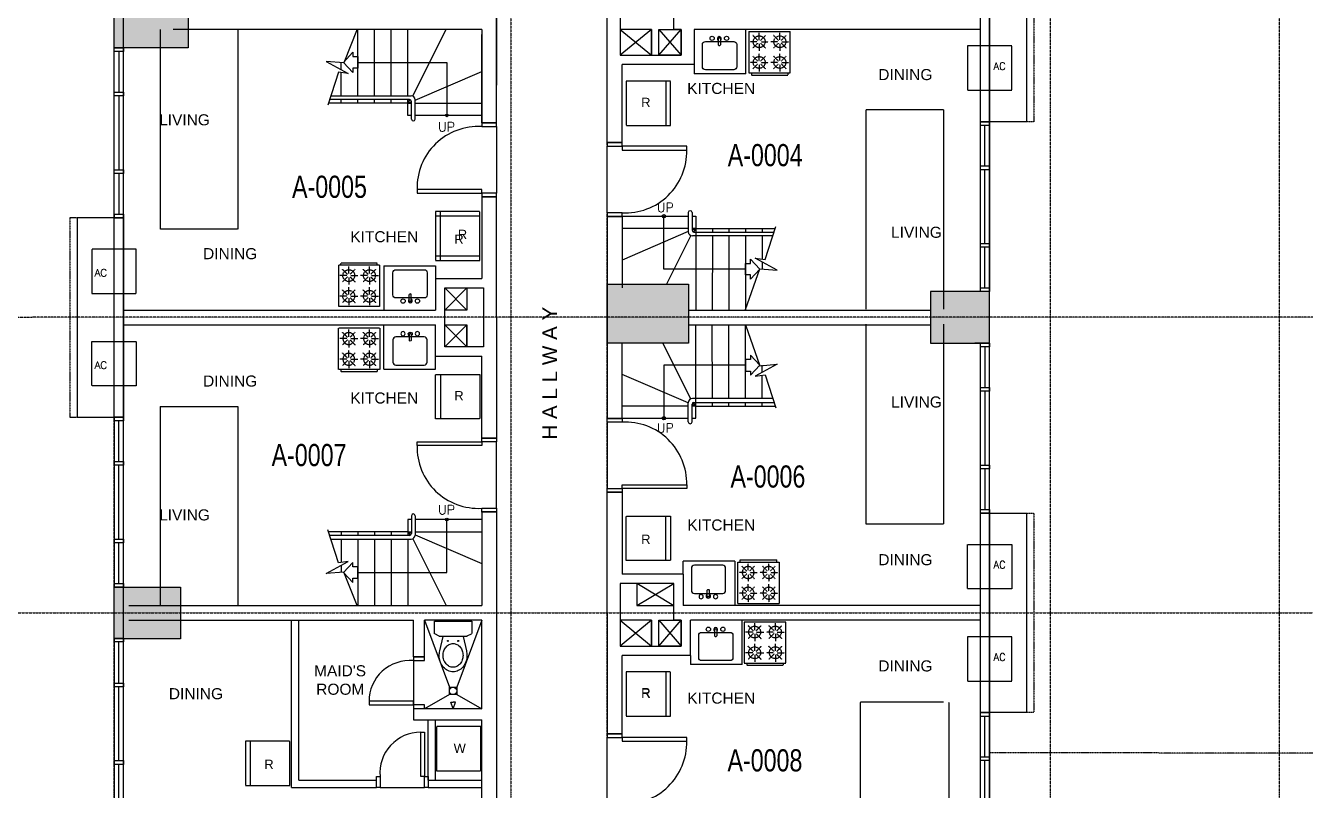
# Model space of a CAD drawing. Header units: inches. Extents: x -189245 to 740841, y -215444 to 469401.
# Drawn here: x 70090 to 87414, y -135384 to -125030 of the extents above; entities that cross this region are included whole.
import ezdxf

# ---------------------------------------------------------------- set-up
doc = ezdxf.new("R2010")
doc.units = ezdxf.units.IN
doc.header["$LTSCALE"] = 10
doc.header["$MEASUREMENT"] = 0
for name, pattern in [('GRID NORMAL$0$GRID BASEMENT$0$GRID GROUND$0$GRID$0$$0$PHANTOM', [2.5, 1.25, -0.25, 0.25, -0.25, 0.25, -0.25]), ('HIDDEN', [0.375, 0.25, -0.125]), ('HIDDEN2', [0.1875, 0.125, -0.0625])]:
    doc.linetypes.add(name, pattern=pattern)
for name, color, linetype in [('1', 1, 'Continuous'), ('2', 2, 'Continuous'), ('a-dim', 8, 'Continuous'), ('A-DOOR', 1, 'Continuous'), ('A-EQUIPMENT', 2, 'Continuous'), ('A-EQUIPTMENT', 1, 'Continuous'), ('A-FIXTURE', 2, 'Continuous'), ('A-FIXTURES', 2, 'Continuous'), ('A-FIXTURES-RefEdit0', 2, 'Continuous'), ('A-GRID', 8, 'Continuous'), ('A-RAILING', 2, 'Continuous'), ('A-STAIR', 1, 'Continuous'), ('A-TEXT', 3, 'Continuous'), ('A-UNIT NUMBER', 2, 'Continuous'), ('A-WINDOW', 2, 'Continuous'), ('BEAM-BODY PLANS', 150, 'HIDDEN2'), ('COLUMN', 6, 'Continuous'), ('GRID BASEMENT$0$A-PROPERTY LINE', 1, 'Continuous'), ('TEXT', 3, 'Continuous'), ('TSG- DIM1', 1, 'Continuous'), ('TSG- DIM_PIPE CHASE', 1, 'Continuous'), ('TSG- plaster', 4, 'Continuous'), ('TSG- PRE CAST', 4, 'Continuous'), ('TSG-DIM_WINDWS', 1, 'Continuous'), ('TSG-DRYWALL', 2, 'Continuous'), ('ZOCALLO DIM', 92, 'Continuous')]:
    doc.layers.add(name, color=color, linetype=linetype)
doc.styles.add('ARIAL', font='ARIAL.TTF', dxfattribs={"width": 0.75})
doc.styles.add('PRSP_Simplex', font='simplex.shx')

# ---------------------------------------------------------------- blocks, each defined once
blk = doc.blocks.new('door600')
at = {"color": 2}
for points in [[(50, 150), (100, 150), (100, 750), (50, 750)], [(50, 150), (0, 150), (0, 0), (50, 0)], [(700, 150), (650, 150), (650, 0), (700, 0)]]:
    blk.add_lwpolyline(points, close=True, dxfattribs=at)
at = {"color": 1}
blk.add_arc((100, 198), 552, 355.0209, 90, dxfattribs=at)
blk = doc.blocks.new('A$C08CD07C5')
at = {"color": 2}
blk.add_point((0, 0, 0), dxfattribs=at)
at = {"layer": 'A-FIXTURES-RefEdit0', "color": 2, "elevation": 0}
for points in [[(212, -137), (131, -279, -0.280752), (121, -284), (55, -281, -0.142156), (49, -280), (-267, -98, -0.142156), (-271, -94), (-307, -37, -0.256929), (-307, -28), (-225, 115), (212, -137)], [(8, -256), (-50, -449, -0.058452), (-74, -506, -0.084144), (-130, -574, -0.091347), (-200, -615, -0.103801), (-279, -626, -0.114727), (-348, -605, -0.114727), (-400, -556, -0.103801), (-430, -483, -0.091347), (-430, -401, -0.084144), (-399, -319, -0.058452), (-363, -270), (-224, -123)]]:
    blk.add_lwpolyline(points, format="xyb", dxfattribs=at)
blk.add_lwpolyline([(-354, -345, -0.084254), (-314, -296, -0.091411), (-263, -266, -0.103766), (-207, -258, -0.114587), (-157, -273, -0.114587), (-119, -309, -0.103766), (-98, -362, -0.091411), (-98, -420, -0.084254), (-120, -479, -0.084254), (-160, -528, -0.091411), (-211, -558, -0.103766), (-267, -566, -0.114587), (-317, -551, -0.114587), (-355, -515, -0.103766), (-376, -463, -0.091411), (-376, -404, -0.084254)], format="xyb", close=True, dxfattribs=at)
at = {"layer": 'A-FIXTURES-RefEdit0', "color": 2}
for centre in [(-200, -208, 0), (-79, -278, 0)]:
    blk.add_circle(centre, 6.77, dxfattribs=at)
blk = doc.blocks.new('SHOWERHD')
at = {"layer": 'A-FIXTURES', "color": 2}
for p, q in [((-31, 93), (0, 93)), ((0, 0), (-31, 93)), ((0, 0), (31, 93)), ((31, 93), (0, 93))]:
    blk.add_line(p, q, dxfattribs=at)
blk = doc.blocks.new('REF')
at = {"color": 1, "linetype": 'HIDDEN2'}
blk.add_line((-300, 535), (300, 535), dxfattribs=at)
blk.add_lwpolyline([(-300, 0), (300, 0), (300, 600), (-300, 600)], close=True, dxfattribs=at)
blk = doc.blocks.new('grid')
at = {"layer": 'A-GRID', "linetype": 'GRID NORMAL$0$GRID BASEMENT$0$GRID GROUND$0$GRID$0$$0$PHANTOM'}
for p, q in [((-90633.8, -228688.5), (-90633.8, -289256.3)), ((-85258.8, -228688.5), (-85258.8, -289256.3)), ((-83958.8, -228688.5), (-83958.8, -289256.3)), ((-77958.8, -228688.5), (-77958.8, -289256.3)), ((-74858.8, -228688.5), (-74858.8, -289256.3)), ((-78783.8, -230188.4), (-78783.8, -289282.1)), ((-33688.1, -274776.9), (-100703.6, -274786.6))]:
    blk.add_line(p, q, dxfattribs=at)
blk.add_lwpolyline([(-100703.5, -278787), (-33688.1, -278784.6)], dxfattribs=at)
blk = doc.blocks.new('SINK3')
at = {"layer": 'A-FIXTURE', "color": 2, "linetype": 'Continuous'}
for p, q in [((421, 17), (335, 17)), ((421, -12), (335, -12))]:
    blk.add_line(p, q, dxfattribs=at)
blk.add_lwpolyline([(40, 232), (342, 232, -0.414214), (382, 192), (382, -192, -0.414214), (342, -232), (40, -232, -0.414214), (0, -192), (0, 192, -0.414214)], format="xyb", close=True, dxfattribs=at)
at = {"layer": 'A-FIXTURE', "color": 2, "linetype": 'ByBlock'}
for centre in [(425, 100), (425, -95)]:
    blk.add_circle(centre, 28.8, dxfattribs=at)
at = {"layer": 'A-FIXTURE', "color": 2, "linetype": 'Continuous'}
for centre, radius, start, end in [((342, 3), 15.7, 115.7914, 244.2086), ((421, 3), 27.3, 211.2757, 148.7243), ((414, 3), 15.7, 295.7914, 64.2086)]:
    blk.add_arc(centre, radius, start, end, dxfattribs=at)
blk = doc.blocks.new('RANGE2')
at = {"layer": 'A-FIXTURE', "color": 1, "linetype": 'HIDDEN2'}
for p, q in [((-280, 0), (280, 0)), ((-280, 0), (-280, -560)), ((280, -560), (280, 0)), ((-166, -140), (-262, -140)), ((-158, -122), (-227, -53)), ((-158, -158), (-227, -227)), ((-140, -114), (-140, -18)), ((-140, -166), (-140, -262)), ((-122, -122), (-53, -53)), ((-122, -158), (-53, -227)), ((-114, -140), (-18, -140)), ((114, -140), (18, -140)), ((122, -122), (53, -53)), ((122, -158), (53, -227)), ((140, -114), (140, -18)), ((140, -166), (140, -262)), ((158, -122), (227, -53)), ((158, -158), (227, -227)), ((166, -140), (262, -140)), ((-158, -402), (-227, -333)), ((-140, -394), (-140, -298)), ((-122, -402), (-53, -333)), ((122, -402), (53, -333)), ((140, -394), (140, -298)), ((158, -402), (227, -333)), ((-166, -420), (-262, -420)), ((-158, -438), (-227, -507)), ((-140, -446), (-140, -542)), ((-122, -438), (-53, -507)), ((-114, -420), (-18, -420)), ((114, -420), (18, -420)), ((122, -438), (53, -507)), ((140, -446), (140, -542)), ((158, -438), (227, -507)), ((166, -420), (262, -420)), ((-280, -560), (280, -560)), ((-246, -560), (-246, -590)), ((-246, -590), (246, -590)), ((246, -560), (246, -590))]:
    blk.add_line(p, q, dxfattribs=at)
for centre in [(-140, -140), (140, -140), (-140, -420), (140, -420)]:
    blk.add_circle(centre, 80, dxfattribs=at)

msp = doc.modelspace()

# ---------------------------------------------------------------- hatches: boundary and pattern name
at = {"layer": 'COLUMN', "linetype": 'Continuous'}
for points in [[(71289.01965, -124630.85693), (72289.01965, -124630.85693), (72289.01965, -125330.85693), (71289.01965, -125330.85693)], [(77964.01965, -128530.85704), (79064.01924, -128530.85693), (79064.01952, -129330.85693), (77964.01965, -129330.85704)], [(82339.01965, -129330.85693), (83139.01965, -129330.85693), (83139.01965, -128630.85693), (82339.01965, -128630.85693)], [(71289.01965, -132631.2177), (72189.01965, -132631.2177), (72189.01965, -133331.2177), (71289.01965, -133331.2177)]]:
    msp.add_hatch(color=253, dxfattribs=at).paths.add_polyline_path(points)

# ---------------------------------------------------------------- linework, layer by layer
at = {"color": 2, "elevation": 0}
for points in [[(75488.83288, -135195.69354), (75438.83288, -135195.69354), (75438.83288, -134595.69354), (75488.83288, -134595.69354)], [(74838.83288, -135195.69354), (74888.83288, -135195.69354), (74888.83288, -135345.69354), (74838.83288, -135345.69354)], [(75488.83288, -135195.69354), (75538.83288, -135195.69354), (75538.83288, -135345.69354), (75488.83288, -135345.69354)]]:
    msp.add_lwpolyline(points, close=True, dxfattribs=at)
at = {"color": 1}
msp.add_arc((75438.83288, -135147.77687, 0), 552.08333, 90, 184.979105845, dxfattribs=at)
at = {"layer": '1', "linetype": 'ByBlock'}
for p, q in [((74363.44434, -125625.21163), (74363.44434, -125528.43469)), ((74363.44434, -132336.50223), (74363.44434, -132433.27918))]:
    msp.add_line(p, q, dxfattribs=at)
for points in [[(74579.63837, -125079.62963), (74396.33417, -125534.63146), (74158.75563, -125514.37199), (74458.14058, -125676.48997), (74324.59648, -125659.03306), (74180.99777, -126105.96584)], [(79836.05261, -128875.61026), (80028.20263, -128322.13706), (80265.77971, -128342.41363), (79966.40643, -128180.2741), (80099.94927, -128197.74062), (80243.58016, -127750.81818)], [(79836.05261, -129080.82421), (80028.20263, -129634.29741), (80265.77971, -129614.02084), (79966.40643, -129776.16037), (80099.94927, -129758.69385), (80243.58016, -130205.61629)], [(74579.63837, -132882.08423), (74396.33417, -132427.0824), (74158.75563, -132447.34187), (74458.14058, -132285.22389), (74324.59648, -132302.6808), (74180.99777, -131855.74802)]]:
    msp.add_lwpolyline(points, dxfattribs=at)
at = {"layer": '2', "color": 2}
for points in [[(76264.01965, -126347.26948), (76264.01965, -126397.26948), (76464.01965, -126397.26948), (76464.01965, -126347.26948)], [(78163.83288, -126664.41389), (78163.83288, -126614.41389), (77964.01965, -126614.41389), (77964.01965, -126664.41389)], [(78163.83288, -126664.41389), (78163.83288, -126714.41389), (79038.83288, -126714.41389), (79038.83288, -126664.41389)], [(76264.01965, -127297.26948), (76264.01965, -127247.26948), (75389.01965, -127247.26948), (75389.01965, -127297.26948)], [(76264.01965, -127297.26948), (76264.01965, -127347.26948), (76464.01965, -127347.26948), (76464.01965, -127297.26948)], [(78163.83288, -127614.41389), (78163.83288, -127564.41389), (77964.01965, -127564.41389), (77964.01965, -127614.41389)], [(78163.83288, -130348.41348), (78163.83288, -130398.41348), (77964.01965, -130398.41348), (77963.83288, -130348.41348)], [(76264.01965, -130664.44438), (76264.01965, -130614.44438), (76464.01965, -130614.44438), (76464.01965, -130664.44438)], [(76264.01965, -130664.44438), (76264.01965, -130714.44438), (75389.01965, -130714.44438), (75389.01965, -130664.44438)], [(78163.83288, -131298.41348), (78163.83288, -131348.41348), (77964.01965, -131348.41348), (77963.83288, -131298.41348)], [(78163.83288, -131298.41348), (78163.83288, -131248.41348), (79038.83288, -131248.41348), (79038.83288, -131298.41348)], [(76264.01965, -131614.44438), (76264.01965, -131564.44438), (76464.01965, -131564.44438), (76464.01965, -131614.44438)], [(78163.83288, -134665.58838), (78163.83288, -134615.58838), (77964.01965, -134615.58838), (77964.01965, -134665.58838)], [(78163.83288, -134665.58838), (78163.83288, -134715.58838), (79038.83288, -134715.58838), (79038.83288, -134665.58838)]]:
    msp.add_lwpolyline(points, close=True, dxfattribs=at)
at = {"layer": 'A-DOOR'}
for p, q in [((76464.01965, -126397.26948), (76464.01965, -127297.26948)), ((77963.83288, -127564.41389), (77963.83288, -126664.41389)), ((77963.83288, -130398.41348), (77963.83288, -131298.41348)), ((76464.01965, -131564.44438), (76464.01965, -130664.44438)), ((77963.83288, -135565.58838), (77963.83288, -134665.58838))]:
    msp.add_line(p, q, dxfattribs=at)
at = {"layer": 'A-DOOR', "color": 2, "ltscale": 500, "elevation": 0}
for points in [[(75488.88046, -133627.02405), (75488.88046, -133577.02405), (75338.88046, -133577.02405), (75338.88046, -133627.02405)], [(75488.83288, -134277.02405), (75488.83288, -134227.02405), (75338.83288, -134227.02405), (75338.83288, -134277.02405)]]:
    msp.add_lwpolyline(points, close=True, dxfattribs=at)
at = {"layer": 'A-DOOR'}
for centre, start, end in [((76219.36301, -127226.66706), 86.918041461, 181.421327571), ((76219.36301, -127226.66706), 86.918041461, 181.421327571), ((78208.48952, -126735.01631), 266.918041447, 1.421327571), ((78208.48952, -131227.81106), 358.578672429, 93.081958553), ((76219.36301, -130735.04681), 178.578672429, 273.081958553), ((78208.48952, -134736.19081), 266.918041447, 1.421327571)]:
    msp.add_arc(centre, 830.59891, start, end, dxfattribs=at)
at = {"layer": 'A-EQUIPMENT', "ltscale": 100}
for points in [[(83139.01965, -124880.85691), (83639.01966, -124880.85691), (83639.01966, -126330.85398), (83139.01966, -126330.85398)], [(71289.01966, -127630.85983), (70789.01965, -127630.85983), (70789.01965, -130330.85398), (71289.01965, -130330.85398)], [(83139.01965, -131630.85983), (83639.01966, -131630.85983), (83639.01966, -134330.85398), (83139.01966, -134330.85398)]]:
    msp.add_lwpolyline(points, dxfattribs=at)
at = {"layer": 'A-EQUIPTMENT', "linetype": 'HIDDEN'}
for points in [[(83639.01966, -124880.85691), (83739.01966, -124880.85691), (83739.01966, -126330.85398), (83639.01966, -126330.85398)], [(70789.01965, -127630.85983), (70689.01965, -127630.85983), (70689.01965, -130330.85398), (70789.01965, -130330.85398)], [(83639.01966, -131630.85983), (83739.01966, -131630.85983), (83739.01966, -134330.85398), (83639.01966, -134330.85398)]]:
    msp.add_lwpolyline(points, dxfattribs=at)
at = {"layer": 'A-EQUIPTMENT', "color": 1, "linetype": 'HIDDEN2'}
for points in [[(83439.01965, -125305.85691), (82839.01965, -125305.85691), (82839.01965, -125905.85691), (83439.01965, -125905.85691)], [(70989.01965, -128655.85691), (71589.01965, -128655.85691), (71589.01965, -128055.85691), (70989.01965, -128055.85691)], [(70989.01965, -129305.85691), (71589.01965, -129305.85691), (71589.01965, -129905.85691), (70989.01965, -129905.85691)], [(83439.01965, -132655.85691), (82839.01965, -132655.85691), (82839.01965, -132055.85691), (83439.01965, -132055.85691)], [(83439.01965, -133305.85691), (82839.01965, -133305.85691), (82839.01965, -133905.85691), (83439.01965, -133905.85691)]]:
    msp.add_lwpolyline(points, close=True, dxfattribs=at)
at = {"layer": 'A-FIXTURE', "color": 2}
for p, q in [((79838.44634, -125681.78244), (79838.48953, -125081.78244)), ((79138.83253, -125557.10403), (79138.82356, -125681.73208)), ((79838.44634, -125681.78244), (79138.82356, -125681.73208)), ((74939.83753, -128280.85693), (74939.83753, -128880.85693)), ((74939.83753, -128280.85693), (75639.46031, -128280.85693)), ((75639.46031, -128280.85693), (75639.45788, -128456.07309)), ((74939.39919, -129680.85693), (74937.39899, -129080.85693)), ((75639.02197, -129680.85693), (75639.01965, -129505.85693)), ((74939.39919, -129680.85693), (75639.02197, -129680.85693)), ((78989.72223, -132455.60019), (78989.70959, -132279.93568)), ((79689.34751, -132281.5242), (78989.72473, -132281.57456)), ((79689.34751, -132281.5242), (79689.3907, -132881.5242)), ((79788.45566, -133681.2177), (79788.45566, -133081.2177)), ((79088.83288, -133557.00093), (79088.83288, -133681.2177)), ((79788.45566, -133681.2177), (79088.83288, -133681.2177))]:
    msp.add_line(p, q, dxfattribs=at)
at = {"layer": 'A-FIXTURES', "color": 1, "linetype": 'Continuous'}
for p, q in [((75489.01965, -133080.85693), (75826.51965, -133987.5308)), ((76264.01965, -133080.85693), (75926.51965, -133987.5308)), ((75826.51965, -134087.5308), (75489.01965, -134277.18744)), ((75926.51965, -134087.5308), (76264.01965, -134277.18744))]:
    msp.add_line(p, q, dxfattribs=at)
at = {"layer": 'A-FIXTURES'}
msp.add_lwpolyline([(75926.51965, -134087.5308), (75826.51965, -134087.5308), (75826.51965, -133987.5308), (75926.51965, -133987.5308)], close=True, dxfattribs=at)
msp.add_circle((75876.51965, -134037.5308), 50, dxfattribs=at)
at = {"layer": 'A-RAILING'}
for p, q in [((75288.44434, -126030.56339), (74205.22444, -126030.56339)), ((74221.28935, -125980.56339), (75308.44434, -125980.56339)), ((75313.44434, -126295.56339), (75313.44434, -126055.56339)), ((75363.44434, -126295.56339), (75363.44434, -126035.56339)), ((79061.14724, -127561.13551), (79061.12852, -127821.13551)), ((79111.14724, -127561.13911), (79111.12996, -127801.13911)), ((79136.12816, -127826.14091), (80219.34806, -127826.21889)), ((80203.27955, -127876.21774), (79116.12456, -127876.13947)), ((80203.27955, -130080.21674), (79116.12456, -130080.295)), ((79061.14724, -130395.29896), (79061.12852, -130135.29896)), ((79111.14724, -130395.29536), (79111.12996, -130155.29536)), ((79136.12816, -130130.29356), (80219.34806, -130130.21558)), ((75313.44434, -131666.15047), (75313.44434, -131906.15047)), ((75363.44434, -131666.15047), (75363.44434, -131926.15047)), ((75288.44434, -131931.15047), (74205.22444, -131931.15047)), ((74221.28935, -131981.15047), (75308.44434, -131981.15047))]:
    msp.add_line(p, q, dxfattribs=at)
for centre in [(78731.14364, -127611.11175), (78731.14364, -130345.32272)]:
    msp.add_circle(centre, 22.00701, dxfattribs=at)
for centre, radius, start, end in [((75288.44434, -126055.56339), 25, 0, 90), ((75308.44434, -126035.56339), 55, 0, 90), ((75338.44434, -126295.56339), 25, 180, 0), ((79086.14724, -127561.13731), 25, 359.995875209, 179.995875209), ((79116.12852, -127821.13947), 55, 179.995875209, 269.995875208), ((79136.12996, -127801.14091), 25, 179.995875209, 269.995875208), ((79116.12852, -130135.295), 55, 90.004124792, 180.004124791), ((79136.12996, -130155.29356), 25, 90.004124792, 180.004124791), ((79086.14724, -130395.29716), 25, 180.004124791, 0.004124791), ((75338.44434, -131666.15047), 25, 0, 180), ((75288.44434, -131906.15047), 25, 270, 0), ((75308.44434, -131926.15047), 55, 270, 0)]:
    msp.add_arc(centre, radius, start, end, dxfattribs=at)
at = {"layer": 'A-STAIR'}
for p, q in [((74588.44434, -125980.56339), (74588.44434, -125080.56288)), ((74813.44434, -125980.56339), (74813.44434, -125080.5628)), ((75038.44434, -125980.56339), (75038.44434, -125080.56273)), ((75263.44434, -125980.56339), (75263.44434, -125080.56265)), ((75263.44434, -125980.56339), (75263.44434, -125080.56292)), ((75330.31006, -125985.09666), (75784.74675, -125080.56292)), ((74363.44434, -125980.56339), (74363.44434, -125664.11126)), ((75363.44434, -126037.56803), (76263.88738, -125651.70919)), ((75263.44434, -126080.56339), (74189.15953, -126080.56339)), ((74363.44434, -126080.56339), (74363.44434, -126030.56339)), ((74588.44434, -126080.56339), (74588.44434, -126030.56339)), ((74813.44434, -126080.56339), (74813.44434, -126030.56339)), ((75038.44434, -126080.56339), (75038.44434, -126030.56339)), ((75263.44434, -126180.9806), (75263.44434, -126030.56339)), ((75263.44434, -126080.56339), (75297.32323, -126032.19321)), ((75263.44434, -126080.56339), (75313.44434, -126059.06571)), ((75263.44434, -126080.56339), (75313.44434, -126080.56339)), ((75263.44434, -126245.56339), (75263.44434, -126080.56339)), ((75363.44434, -126080.56338), (76263.88738, -126080.56336)), ((75313.44434, -126245.56339), (75263.44434, -126245.56339)), ((76263.88738, -126245.56339), (75363.44434, -126245.56339)), ((78163.7006, -127611.0709), (79061.14364, -127611.0637)), ((79111.14364, -127611.0673), (79161.14364, -127611.0709)), ((79161.13899, -127675.7255), (79161.05977, -128776.14318)), ((79161.14364, -127611.0709), (79161.13176, -127776.14271)), ((79061.12867, -127819.13087), (78163.65785, -128204.9251)), ((79061.13176, -127776.13551), (78163.68873, -127776.07093)), ((79161.13176, -127776.14271), (79111.13021, -127797.63679)), ((79161.13176, -127776.14271), (79111.13176, -127776.13911)), ((79161.13176, -127776.14271), (79127.24939, -127824.51045)), ((79161.13176, -127776.14271), (80235.41657, -127776.22005)), ((79386.13176, -127776.15891), (79386.12816, -127826.15891)), ((79611.13176, -127776.17511), (79611.12816, -127826.17511)), ((79836.13176, -127776.1913), (79836.12816, -127826.1913)), ((80061.13176, -127776.2075), (80061.12816, -127826.2075)), ((79094.25917, -127871.60462), (78765.17878, -128530.85696)), ((79161.12456, -127876.14271), (79161.05261, -128875.60803)), ((79386.12456, -127876.15891), (79386.05261, -128875.60803)), ((79611.12456, -127876.17511), (79611.05261, -128875.60803)), ((79836.12456, -127876.1913), (79836.05261, -128875.60803)), ((80061.12456, -127876.2075), (80061.10178, -128192.65963)), ((80061.09898, -128231.55926), (80061.09201, -128328.3362)), ((79161.12456, -130080.29176), (79161.05261, -129080.82644)), ((79161.13899, -130280.70897), (79161.05977, -129180.29129)), ((79386.12456, -130080.27556), (79386.05261, -129080.82644)), ((79611.12456, -130080.25937), (79611.05261, -129080.82644)), ((79836.12456, -130080.24317), (79836.05261, -129080.82644)), ((79094.25917, -130084.82985), (78717.89692, -129330.85696)), ((79061.12867, -130137.3036), (78163.65785, -129751.50937)), ((80061.09898, -129724.87521), (80061.09201, -129628.09827)), ((80061.12456, -130080.22697), (80061.10178, -129763.77484)), ((79061.13176, -130180.29896), (78163.68873, -130180.36354)), ((79161.13176, -130180.29176), (79111.13021, -130158.79768)), ((79161.13176, -130180.29176), (79111.13176, -130180.29536)), ((79161.13176, -130180.29176), (79127.24939, -130131.92402)), ((79161.13176, -130180.29176), (80235.41657, -130180.21442)), ((79161.14364, -130345.36357), (79161.13176, -130180.29176)), ((79386.13176, -130180.27556), (79386.12816, -130130.27556)), ((79611.13176, -130180.25936), (79611.12816, -130130.25936)), ((79836.13176, -130180.24317), (79836.12816, -130130.24317)), ((80061.13176, -130180.22697), (80061.12816, -130130.22697)), ((78163.7006, -130345.36357), (79061.14364, -130345.37077)), ((79111.14364, -130345.36717), (79161.14364, -130345.36357)), ((75313.44434, -131716.15047), (75263.44434, -131716.15047)), ((75263.44434, -131716.15047), (75263.44434, -131881.15047)), ((75263.44434, -131780.73326), (75263.44434, -131931.15047)), ((76263.88738, -131716.15047), (75363.44434, -131716.15047)), ((75263.44434, -131881.15047), (74189.15953, -131881.15047)), ((74363.44434, -131881.15047), (74363.44434, -131931.15047)), ((74363.44434, -131981.15047), (74363.44434, -132297.6026)), ((74588.44434, -131881.15047), (74588.44434, -131931.15047)), ((74588.44434, -131981.15047), (74588.44434, -132881.15098)), ((74813.44434, -131881.15047), (74813.44434, -131931.15047)), ((74813.44434, -131981.15047), (74813.44434, -132881.15106)), ((75038.44434, -131881.15047), (75038.44434, -131931.15047)), ((75038.44434, -131981.15047), (75038.44434, -132881.15114)), ((75263.44434, -131881.15047), (75313.44434, -131881.15047)), ((75263.44434, -131881.15047), (75313.44434, -131902.64815)), ((75263.44434, -131881.15047), (75297.32323, -131929.52065)), ((75263.44434, -131981.15047), (75263.44434, -132881.15095)), ((75263.44434, -131981.15047), (75263.44434, -132881.15121)), ((75330.31006, -131976.6172), (75784.74675, -132881.15095)), ((75363.44434, -131881.15048), (76263.88738, -131881.1505)), ((75363.44434, -131924.14583), (76263.88738, -132310.00467))]:
    msp.add_line(p, q, dxfattribs=at)
at = {"layer": 'A-STAIR', "color": 2}
for points in [[(74519.62421, -125664.93469), (74395.31948, -125528.43469), (74519.62421, -125391.93469), (74519.62421, -125450.43469), (74588.44434, -125450.43469), (74588.44434, -125606.43469), (74519.62421, -125606.43469)], [(79904.92197, -128191.82496), (80029.21687, -128328.33391), (79904.90231, -128464.82496), (79904.90652, -128406.32496), (79836.0864, -128406.32), (79836.09763, -128250.32), (79904.91775, -128250.32496)], [(79904.92197, -129764.60951), (80029.21687, -129628.10056), (79904.90231, -129491.60951), (79904.90652, -129550.10951), (79836.0864, -129550.11447), (79836.09763, -129706.11447), (79904.91775, -129706.10951)], [(74519.62421, -132296.77918), (74395.31948, -132433.27918), (74519.62421, -132569.77918), (74519.62421, -132511.27918), (74588.44434, -132511.27918), (74588.44434, -132355.27918), (74519.62421, -132355.27918)]]:
    msp.add_lwpolyline(points, close=True, dxfattribs=at)
at = {"layer": 'A-STAIR'}
for points in [[(74588.44434, -125528.43469), (75790.73451, -125528.43469), (75790.73451, -126245.56339)], [(79836.09201, -128328.32), (78731.09201, -128328.24045), (78731.14364, -127611.11175)], [(79836.09201, -129628.11447), (78731.09201, -129628.19402), (78731.14364, -130345.32272)], [(74588.44434, -132433.27918), (75790.73451, -132433.27918), (75790.73451, -131716.15047)]]:
    msp.add_lwpolyline(points, dxfattribs=at)
at = {"layer": 'A-STAIR', "color": 2}
for centre in [(75790.73451, -126245.56339), (75790.73451, -131716.15047)]:
    msp.add_circle(centre, 18.30594, dxfattribs=at)
at = {"layer": 'A-WINDOW', "color": 1}
for p, q in [((83014.01965, -128630.85693), (83014.01965, -122730.85693)), ((83139.01965, -136830.85693), (83139.01965, -122730.85693)), ((71289.01965, -127630.85985), (71289.01965, -125330.85985)), ((83139.01965, -126330.85401), (83139.01965, -128630.85401)), ((83014.01965, -136630.85401), (83014.01965, -129330.85693)), ((83139.01965, -131630.85985), (83139.01965, -129330.85985)), ((71289.01965, -130330.85401), (71289.01965, -132630.85401)), ((71289.01965, -133323.69497), (71289.01965, -135630.85401)), ((83139.01965, -134330.85401), (83139.01965, -136630.85401))]:
    msp.add_line(p, q, dxfattribs=at)
at = {"layer": 'A-WINDOW'}
for p, q in [((71289.01965, -125380.85985), (71289.01965, -125330.85985)), ((71351.51965, -125380.85985), (71351.51965, -125930.85985)), ((71289.01965, -125980.85985), (71289.01965, -125930.85985)), ((71351.51965, -125980.85985), (71351.51965, -126980.85985)), ((83076.51965, -126930.85401), (83076.51965, -126380.85401)), ((83139.01965, -126380.85401), (83139.01965, -126330.85401)), ((71289.01965, -127030.85985), (71289.01965, -126980.85985)), ((83076.51965, -127980.85401), (83076.51965, -126980.85401)), ((83139.01965, -126930.85401), (83139.01965, -126980.85401)), ((71351.51965, -127030.85985), (71351.51965, -127580.85985)), ((71289.01965, -127580.85985), (71289.01965, -127630.85985)), ((83139.01965, -127980.85401), (83139.01965, -128030.85401)), ((83076.51965, -128580.85401), (83076.51965, -128030.85401)), ((83139.01965, -128630.85401), (82939.01965, -128630.85401)), ((83139.01965, -128580.85401), (83139.01965, -128630.85401)), ((83139.01965, -129330.85985), (82939.01965, -129330.85985)), ((83076.51965, -129380.85985), (83076.51965, -129930.85985)), ((83139.01965, -129380.85985), (83139.01965, -129330.85985)), ((83076.51965, -129980.85985), (83076.51965, -130980.85985)), ((83139.01965, -129980.85985), (83139.01965, -129930.85985)), ((71289.01965, -130380.85401), (71289.01965, -130330.85401)), ((71351.51965, -130930.85401), (71351.51965, -130380.85401)), ((71289.01965, -130930.85401), (71289.01965, -130980.85401)), ((71351.51965, -131980.85401), (71351.51965, -130980.85401)), ((83076.51965, -131030.85985), (83076.51965, -131580.85985)), ((83139.01965, -131030.85985), (83139.01965, -130980.85985)), ((83139.01965, -131580.85985), (83139.01965, -131630.85985)), ((71289.01965, -131980.85401), (71289.01965, -132030.85401)), ((71351.51965, -132573.69497), (71351.51965, -132030.85401)), ((71289.01965, -132573.69497), (71289.01965, -132623.69497)), ((71289.01965, -133373.69497), (71289.01965, -133323.69497)), ((71351.51965, -133930.85401), (71351.51965, -133373.69497)), ((71289.01965, -133930.85401), (71289.01965, -133980.85401)), ((71351.51965, -134980.85401), (71351.51965, -133980.85401)), ((83076.51965, -134930.85401), (83076.51965, -134380.85401)), ((83139.01965, -134380.85401), (83139.01965, -134330.85401)), ((83139.01965, -134930.85401), (83139.01965, -134980.85401)), ((71289.01965, -134980.85401), (71289.01965, -135030.85401)), ((71351.51965, -135580.85401), (71351.51965, -135030.85401)), ((83076.51965, -135980.85401), (83076.51965, -134980.85401))]:
    msp.add_line(p, q, dxfattribs=at)
for points in [[(71414.01965, -125380.85985), (71289.01965, -125380.85985), (71289.01965, -125330.85985), (71414.01965, -125330.85985)], [(71414.01965, -125980.85985), (71289.01965, -125980.85985), (71289.01965, -125930.85985), (71414.01965, -125930.85985)], [(71414.01965, -127030.85985), (71289.01965, -127030.85985), (71289.01965, -126980.85985), (71414.01965, -126980.85985)], [(71414.01965, -127630.85985), (71289.01965, -127630.85985), (71289.01965, -127580.85985), (71414.01965, -127580.85985)], [(71414.01965, -130380.85205), (71289.01965, -130380.85205), (71289.01965, -130330.85205), (71414.01965, -130330.85205)], [(71414.01965, -130980.85401), (71289.01965, -130980.85401), (71289.01965, -130930.85401), (71414.01965, -130930.85401)], [(71414.01965, -132030.85401), (71289.01965, -132030.85401), (71289.01965, -131980.85401), (71414.01965, -131980.85401)], [(71414.01965, -132631.2177), (71289.01965, -132631.2177), (71289.01965, -132581.2177), (71414.01965, -132581.2177)], [(71414.01965, -133373.69669), (71289.01965, -133373.69669), (71289.01965, -133323.69669), (71414.01965, -133323.69669)], [(71414.01965, -133980.85401), (71289.01965, -133980.85401), (71289.01965, -133930.85401), (71414.01965, -133930.85401)], [(71414.01965, -135030.85401), (71289.01965, -135030.85401), (71289.01965, -134980.85401), (71414.01965, -134980.85401)]]:
    msp.add_lwpolyline(points, close=True, dxfattribs=at)
at = {"layer": 'A-WINDOW', "linetype": 'ByBlock', "ltscale": 100}
for points in [[(83014.01965, -126330.85401), (83139.01965, -126330.85401), (83139.01965, -126380.85401), (83014.01965, -126380.85401)], [(83014.01965, -126930.85401), (83139.01965, -126930.85401), (83139.01965, -126980.85401), (83014.01965, -126980.85401)], [(83014.01965, -127980.85401), (83139.01965, -127980.85401), (83139.01965, -128030.85401), (83014.01965, -128030.85401)], [(83014.01965, -128580.85401), (83139.01965, -128580.85401), (83139.01965, -128630.85401), (83014.01965, -128630.85401)], [(83014.01965, -129330.85693), (83139.01965, -129330.85693), (83139.01965, -129380.85985), (83014.01965, -129380.85985)], [(83014.01965, -129930.85985), (83139.01965, -129930.85985), (83139.01965, -129980.85985), (83014.01965, -129980.85985)], [(83014.01965, -130980.85985), (83139.01965, -130980.85985), (83139.01965, -131030.85985), (83014.01965, -131030.85985)], [(83014.01965, -131580.85985), (83139.01965, -131580.85985), (83139.01965, -131630.85985), (83014.01965, -131630.85985)], [(83014.01965, -134330.85401), (83139.01965, -134330.85401), (83139.01965, -134380.85401), (83014.01965, -134380.85401)], [(83014.01965, -134930.85401), (83139.01965, -134930.85401), (83139.01965, -134980.85401), (83014.01965, -134980.85401)]]:
    msp.add_lwpolyline(points, close=True, dxfattribs=at)
at = {"layer": 'A-WINDOW', "linetype": 'HIDDEN2', "elevation": 0}
msp.add_lwpolyline([(75652.21796, -134517.28693), (75652.21796, -135117.28693), (76252.21796, -135117.28693), (76252.21796, -134517.28693)], close=True, dxfattribs=at)
at = {"layer": 'BEAM-BODY PLANS', "color": 1}
for p, q in [((71914.01965, -125080.85693), (71914.01965, -127786.82551)), ((72964.01906, -125080.85693), (72964.01906, -127786.82551)), ((76264.01965, -125080.85693), (76264.01965, -126347.26364)), ((82514.01965, -126170.47837), (81464.01965, -126170.47837)), ((81464.01965, -126170.47837), (81464.01965, -128870.49127)), ((82514.01965, -126170.47837), (82514.01965, -128870.49127)), ((76264.01965, -126347.26364), (76264.01965, -126347.26364)), ((76264.01965, -126347.26364), (76264.01965, -126355.85693)), ((78163.83288, -127605.82644), (78166.2236, -128580.85702)), ((72964.01906, -127786.82551), (71914.01965, -127786.82481)), ((79064.01924, -128580.85693), (79064.01934, -128880.82644)), ((81464.01965, -129073.47734), (81464.01965, -131773.47616)), ((82514.01965, -129073.47734), (82514.01965, -131773.47616)), ((78163.83288, -130357.00093), (78163.83288, -129380.85702)), ((71914.01965, -130186.82653), (72964.01906, -130186.82653)), ((71914.01965, -130186.82653), (71914.01965, -132886.82433)), ((72964.01906, -130186.82653), (72964.01906, -132886.82433)), ((76263.83288, -131614.811, 0), (76263.83288, -131606.21771, 0)), ((76263.83288, -131614.811, 0), (76263.83288, -131614.811, 0)), ((81464.01965, -131773.47616), (82514.01965, -131773.47615)), ((82514.01965, -134189.81275), (81389.01965, -134189.81275)), ((81389.01965, -134189.81275), (81389.01965, -136830.85688)), ((82589.01965, -134189.81275), (82589.01965, -136830.85688))]:
    msp.add_line(p, q, dxfattribs=at)
at = {"layer": 'COLUMN', "linetype": 'Continuous'}
for points in [[(71289.01965, -124630.85693), (72289.01965, -124630.85693), (72289.01965, -125330.85693), (71289.01965, -125330.85693)], [(77964.01965, -128530.85704), (79064.01924, -128530.85693), (79064.01952, -129330.85693), (77964.01965, -129330.85704)], [(82339.01965, -129330.85693), (83139.01965, -129330.85693), (83139.01965, -128630.85693), (82339.01965, -128630.85693)], [(71289.01965, -132631.2177), (72189.01965, -132631.2177), (72189.01965, -133331.2177), (71289.01965, -133331.2177)]]:
    msp.add_lwpolyline(points, close=True, dxfattribs=at)
at = {"layer": 'GRID BASEMENT$0$A-PROPERTY LINE', "color": 1, "linetype": 'HIDDEN'}
msp.add_lwpolyline([(71289.01965, -89518.7913), (76664.01965, -89518.7913), (76664.01965, -91831.32461), (83139.01965, -91831.32461), (83139.01965, -97076.8007), (103741.69566, -97080.90292), (118764.01977, -101368.31886), (118763.38716, -128186.90486), (108452.47205, -130613.1238), (108452.47205, -134881.32461), (83139.32108, -134876.8007), (83139.01965, -140131.32461), (76664.01965, -140131.32461), (76664.01965, -142444.32363), (71289.01965, -142444.34176), (71289.01965, -136831.32461), (70097.8017, -136831.32461, -0.0757802204), (70292.23686, -95131.32461), (71289.01965, -95131.32461), (71289.01965, -89518.7913)], format="xyb", dxfattribs=at)
at = {"layer": 'TSG- DIM1', "linetype": 'ByBlock', "ltscale": 100}
for p, q in [((71414.01965, -141943.39019), (71414.01965, -116530.85693)), ((83139.01965, -124880.85693), (83139.01965, -126330.85401))]:
    msp.add_line(p, q, dxfattribs=at)
at = {"layer": 'TSG- DIM_PIPE CHASE', "linetype": 'ByBlock', "ltscale": 100}
for p, q in [((78138.83288, -125081.47444), (78563.9849, -125431.66463)), ((78563.98498, -125081.47444), (78138.83289, -125431.47531)), ((78563.98498, -125081.47444), (78563.9849, -125431.66463)), ((78663.98498, -125431.84344), (78964.83288, -125081.47444)), ((78663.98498, -125081.47444), (78965.55304, -125431.84344)), ((76064.01965, -128581.63679), (75764.01965, -128882.85693)), ((76064.01965, -128882.85693), (75765.91501, -128581.63679)), ((76064.01965, -129380.85693), (75764.01965, -129080.85693)), ((76064.01965, -129080.85693), (75764.01965, -129380.85693)), ((76064.01965, -129380.85693), (76064.01965, -129080.85693)), ((78363.83288, -132579.2177), (78864.72447, -132882.00093)), ((78363.83288, -132882.00093), (78864.72447, -132580.60019)), ((78138.83288, -133081.2177), (78563.98498, -133431.40789)), ((78563.98498, -133081.2177), (78138.83289, -133431.21857)), ((78563.98498, -133081.2177), (78563.98498, -133431.40789)), ((78663.98498, -133431.5867), (78964.83288, -133081.2177)), ((78663.98498, -133081.2177), (78965.55304, -133431.5867))]:
    msp.add_line(p, q, dxfattribs=at)
for points in [[(78138.83289, -125431.47531), (78563.9849, -125431.66463), (78563.98498, -125081.47444), (78138.83288, -125081.47444)], [(78663.98498, -125081.47444), (78965.55304, -125081.47444), (78965.55304, -125431.84344), (78663.98498, -125431.84344)], [(75764.01965, -128579.63679), (76064.01965, -128579.66012), (76064.01965, -128880.85693), (75764.01965, -128880.85693)], [(75764.01965, -129080.85693), (76064.01965, -129080.85693), (76064.01965, -129379.83321), (75764.01965, -129379.63679)], [(78864.72447, -132580.60019), (78363.83288, -132580.60019), (78363.83288, -132882.00093), (78864.72447, -132882.00093)], [(78138.83289, -133431.21857), (78563.98498, -133431.40789), (78563.98498, -133081.2177), (78138.83288, -133081.2177)], [(78663.98498, -133081.2177), (78965.55304, -133081.2177), (78965.55304, -133431.5867), (78663.98498, -133431.5867)]]:
    msp.add_lwpolyline(points, close=True, dxfattribs=at)
at = {"layer": 'TSG- DIM_PIPE CHASE', "color": 4, "linetype": 'Continuous'}
msp.add_lwpolyline([(75764.01965, -128579.63679), (76289.55166, -128579.63679), (76289.55165, -129379.62423), (75764.01965, -129379.63679)], close=True, dxfattribs=at)
at = {"layer": 'TSG- plaster', "color": 4}
for p, q in [((77964.01965, -126614.41389), (77964.01965, -120480.85693)), ((76464.01965, -123614.44438), (76464.01965, -125836.4595)), ((76464.01965, -126347.26948), (76464.01965, -124125.25436)), ((76264.01965, -125080.85693), (72088.84985, -125080.85693)), ((76264.01965, -125080.85693), (76264.01965, -125908.09995)), ((76264.01965, -126347.26948), (76264.01965, -125149.5125)), ((83014.01965, -125080.85693), (79138.83253, -125081.98636)), ((79138.83253, -125081.98636), (79138.83253, -125556.85693)), ((79138.83253, -125555.85693), (78163.83288, -125555.85693)), ((78163.83288, -126614.41389), (78163.83288, -125556.85693)), ((76264.01965, -126347.26948), (76464.01965, -126347.26948)), ((77963.83288, -126614.41389), (78163.83288, -126614.41389)), ((76464.01965, -127347.26948), (76264.01965, -127347.26948)), ((76264.01965, -127347.26948), (76264.01965, -128455.85693)), ((76464.01965, -128980.85693), (76464.01965, -127347.26948)), ((77963.83288, -127614.41389), (77963.83288, -129836.42901)), ((78163.83288, -127614.41389), (77963.83288, -127614.41389)), ((78163.83288, -127614.41389), (78163.83288, -128530.85702)), ((75639.01965, -128455.85693), (75639.01965, -128880.85693)), ((75639.01965, -128455.85693), (76264.01965, -128455.85693)), ((71414.01965, -128880.85693), (75639.01965, -128880.85693)), ((79064.01937, -128880.82644), (82339.00268, -128880.82644)), ((76464.01965, -128980.85693), (76464.01965, -130614.44438)), ((71414.01965, -129080.85693), (75639.01965, -129080.85693)), ((75639.01965, -129505.85693), (75639.01965, -129080.85693)), ((79064.01944, -129080.82644), (82339.00268, -129080.82644)), ((78163.83288, -130348.41348), (78163.83288, -129330.85702)), ((75639.01965, -129505.85693), (76264.01965, -129505.85693)), ((76264.01965, -130614.44438), (76264.01965, -129505.85693)), ((78163.83288, -130348.41348), (77963.83288, -130348.41348)), ((76464.01965, -130614.44438), (76264.01965, -130614.44438)), ((77963.83288, -132982.00093), (77963.83288, -131348.41348)), ((77963.83288, -131348.41348), (78163.83288, -131348.41348)), ((78163.83288, -131348.41348), (78163.83288, -132454.60019)), ((76264.01965, -131614.44438), (76264.01965, -132880.85693)), ((76264.01965, -131614.44438), (76464.01965, -131614.44438)), ((76464.01965, -131614.44438), (76464.01965, -133836.4595)), ((78989.72447, -132455.60019), (78163.83288, -132455.60019)), ((78989.72447, -132455.60019), (78989.72447, -132881.5887)), ((71489.01965, -132880.85693), (76264.01965, -132880.85693)), ((76463.83288, -132880.69354, 0), (76463.83288, -137530.85693, 0)), ((77963.83288, -132982.00093), (77963.83288, -134615.58838)), ((83014.01965, -132881.2177), (78989.72447, -132881.5887)), ((75338.88046, -133577.02405, 0), (75338.83288, -133080.69354, 0)), ((75488.88046, -133577.02405, 0), (75488.83288, -133080.69354, 0)), ((76264.01965, -133080.85693), (75489.01965, -133080.85693)), ((79088.83288, -133557.00093), (79088.83288, -133081.2177)), ((83014.01966, -133081.2177), (79088.83288, -133081.2177)), ((79088.83288, -133557.00093), (78163.83288, -133557.00093)), ((78163.83288, -134615.58838), (78163.83288, -133557.00093)), ((75338.88046, -133577.02405, 0), (75488.88046, -133577.02405, 0)), ((75338.83288, -134277.02405, 0), (75338.83288, -134427.02405, 0)), ((75338.83288, -134427.02405, 0), (76263.83288, -134427.02405, 0)), ((75488.83288, -134277.02405, 0), (76263.83288, -134277.02405, 0)), ((77963.83288, -134615.58838), (78163.83288, -134615.58838))]:
    msp.add_line(p, q, dxfattribs=at)
at = {"layer": 'TSG- plaster', "color": 4, "linetype": 'ByBlock', "ltscale": 100}
msp.add_line((77963.83288, -129836.42901), (77964.01965, -130348.41348), dxfattribs=at)
at = {"layer": 'TSG- plaster', "color": 4, "ltscale": 500}
for p, q in [((71489.01965, -133080.85693), (75339.01965, -133080.85693)), ((76263.83288, -134277.02405, 0), (76263.83288, -133080.69354, 0)), ((76263.83288, -136104.70845), (76263.83288, -134427.02405, 0))]:
    msp.add_line(p, q, dxfattribs=at)
at = {"layer": 'TSG- plaster', "color": 4}
for points in [[(78864.72447, -124580.85693), (78138.83288, -124580.85693), (78138.83289, -125431.47531), (78965.55304, -125431.84344), (78965.55304, -125081.47444), (78864.72447, -125081.47444)], [(78864.72447, -132580.60019), (78138.83288, -132580.60019), (78138.83289, -133431.21857), (78965.55304, -133431.5867), (78965.55304, -133081.2177), (78864.72447, -133081.2177)]]:
    msp.add_lwpolyline(points, close=True, dxfattribs=at)
at = {"layer": 'TSG- PRE CAST', "linetype": 'ByBlock', "ltscale": 100}
for points in [[(83014.01965, -124880.85693), (83139.01965, -124880.85693), (83139.01965, -126330.85401), (83014.01965, -126330.85401)], [(71289.01965, -127630.85985), (71414.01965, -127630.85985), (71414.01965, -130330.85205), (71289.01965, -130330.85205)], [(83014.01965, -131630.85985), (83139.01965, -131630.85985), (83139.01965, -134330.85401), (83014.01965, -134330.85401)]]:
    msp.add_lwpolyline(points, close=True, dxfattribs=at)
at = {"layer": 'TSG-DIM_WINDWS'}
for p, q in [((75338.88046, -133627.02405, 0), (75338.88046, -134227.02405, 0)), ((74888.83288, -135345.69354, 0), (75488.83288, -135345.69354, 0))]:
    msp.add_line(p, q, dxfattribs=at)
at = {"layer": 'TSG-DRYWALL'}
for p, q in [((73688.83288, -135345.69354, 0), (73688.83288, -133080.69354, 0)), ((73788.83288, -135245.69354, 0), (73788.83288, -133080.69354, 0)), ((73788.83288, -135245.69354, 0), (74838.83288, -135245.69354, 0)), ((75538.83288, -135245.69354, 0), (76263.83288, -135245.69354, 0)), ((73688.83288, -135345.69354, 0), (74838.83288, -135345.69354, 0)), ((75538.83288, -135345.69354, 0), (76263.83288, -135345.69354, 0))]:
    msp.add_line(p, q, dxfattribs=at)
at = {"layer": 'ZOCALLO DIM', "color": 2, "linetype": 'ByBlock', "ltscale": 100}
for p, q in [((75538.83288, -135245.69354, 0), (75538.83288, -134427.02405, 0)), ((75638.83288, -135245.69354, 0), (75638.83288, -134427.02405, 0))]:
    msp.add_line(p, q, dxfattribs=at)

# ---------------------------------------------------------------- block references
at = {"layer": 'a-dim', "rotation": 29.92224112058741}
msp.add_blockref('A$C08CD07C5', (75876.51965, -133080.61626, 0), dxfattribs=at)
at = {"layer": 'A-DOOR', "ltscale": 500, "rotation": 90}
msp.add_blockref('door600', (75488.83288, -134277.02405, 0), dxfattribs=at)
at = {"layer": 'A-FIXTURE'}
for name, p, rotation in [('SINK3', (79483.61279, -125627.62083), 89.99587520773551), ('RANGE2', (80160.07134, -125109.52247), 359.995875209403), ('SINK3', (79433.61821, -133627.08164), 90)]:
    msp.add_blockref(name, p, dxfattribs=dict(at, rotation=rotation))
at = {"layer": 'A-FIXTURE', "color": 1}
for p, rotation in [((78220.66289, -126080.8601), 269.9958752077355), ((78220.73153, -134080.14594), 270)]:
    msp.add_blockref('REF', p, dxfattribs=dict(at, rotation=rotation))
at = {"layer": 'A-FIXTURE', "color": 1, "extrusion": (0, 0, -1), "xscale": -1, "zscale": -1, "rotation": 270}
for p in [(-76240.30548, -127845.16136), (-76240.30548, -127910.38927), (-73668.34942, -135018.81935)]:
    msp.add_blockref('REF', p, dxfattribs=at)
at = {"layer": 'A-FIXTURE', "extrusion": (0, 0, -1), "xscale": -1, "zscale": -1}
for name, p, rotation in [('RANGE2', (-74604.75136, -128834.41781), 180), ('SINK3', (-75294.67498, -128334.993), 90)]:
    msp.add_blockref(name, p, dxfattribs=dict(at, rotation=rotation))
at = {"layer": 'A-FIXTURE', "extrusion": (0, 0, -1), "zscale": -1}
msp.add_blockref('RANGE2', (-74604.75136, -129127.29605), dxfattribs=at)
at = {"layer": 'A-FIXTURE', "extrusion": (0, 0, -1), "zscale": -1, "rotation": 90}
msp.add_blockref('SINK3', (-75294.23664, -129626.72086), dxfattribs=at)
at = {"layer": 'A-FIXTURE', "color": 1, "extrusion": (0, 0, -1), "zscale": -1, "rotation": 270}
msp.add_blockref('REF', (-76240.30548, -130051.32459), dxfattribs=at)
at = {"layer": 'A-FIXTURE', "color": 1, "xscale": -1, "rotation": 270.0041247922645}
msp.add_blockref('REF', (78220.66289, -131973.14029), dxfattribs=at)
at = {"layer": 'A-FIXTURE', "xscale": -1}
for name, p, rotation in [('SINK3', (79334.51396, -132335.68581), 90.00412479226446), ('RANGE2', (80010.97251, -132853.78417), 180.004124790597)]:
    msp.add_blockref(name, p, dxfattribs=dict(at, rotation=rotation))
at = {"layer": 'A-FIXTURE'}
msp.add_blockref('RANGE2', (80099.1854, -133100.20131), dxfattribs=at)
at = {"layer": 'A-FIXTURES', "xscale": -1, "rotation": 359.3061173110696}
msp.add_blockref('SHOWERHD', (75876.51965, -134280.85693), dxfattribs=at)
at = {"layer": 'TSG- plaster'}
msp.add_blockref('grid', (161916.94016, 145805.75787), dxfattribs=at)

# ---------------------------------------------------------------- texts
at = {"layer": 'A-TEXT', "style": 'PRSP_Simplex'}
for p in [(75673.02988, -126464.49302), (75673.02988, -131646.749)]:
    msp.add_text('UP', height=125, dxfattribs=at).set_placement(p)
for p in [(78634.57656, -127554.58685), (78634.57656, -130539.73114)]:
    msp.add_text('UP', height=125, rotation=0.004124791, dxfattribs=at).set_placement(p)
at = {"layer": 'A-TEXT', "width": 5794.7602848}
for s, insert, char_height, attachment_point in [('{\\Fromans|c0;AC}', (83190.26318, -125527.96393), 100, 1), ('{\\fArial|b0|i0|c0|p34;R}', (75941.29133, -127793.85343), 125, 1), ('{\\Fromans|c0;AC}', (71024.90255, -128325.29235), 100, 1), ('{\\Fromans|c0;AC}', (71024.84174, -129575.29235), 100, 1), ('{\\Fromans|c0;AC}', (83190.26318, -132277.96393), 100, 1), ('{\\Fromans|c0;AC}', (83190.26318, -133527.96393), 100, 1), ('{\\fArial|b0|i0|c0|p34;R}', (78549.49909, -134131.45386), 125, 9), ('{\\fArial|b0|i0|c0|p34;W}', (75884.54221, -134875.27048), 125, 7)]:
    msp.add_mtext(s, dxfattribs=dict(at, insert=insert, char_height=char_height, attachment_point=attachment_point))
at = {"layer": 'A-TEXT', "char_height": 125, "width": 5794.7602848}
for insert, attachment_point, rotation in [((78549.42675, -126132.1917), 9, 359.995875208), ((76019.78617, -127859.05768), 3, 0.004124792), ((76019.78617, -130102.65618), 9, 359.995875208), ((78549.42675, -131921.80869), 3, 0.004124792), ((78549.42675, -133997.42744), 3, 0.004124792), ((73447.8301, -134967.48775), 3, 0.004124792)]:
    msp.add_mtext('{\\fArial|b0|i0|c0|p34;R}', dxfattribs=dict(at, insert=insert, attachment_point=attachment_point, rotation=rotation))
at = {"layer": 'A-UNIT NUMBER', "style": 'ARIAL', "width": 0.75}
for s, p in [('A-0004', (79594.41813, -126933.68222)), ('A-0005', (73697.12163, -127362.22808)), ('A-0007', (73420.24992, -130994.07862)), ('A-0006', (79631.82329, -131284.25759)), ('A-0008', (79591.30329, -135126.54447))]:
    msp.add_text(s, height=300, dxfattribs=at).set_placement(p)
at = {"layer": 'TEXT', "attachment_point": 7}
for s, insert, char_height, width, rotation in [('{\\fArial|b0|i0|c0|p34;DINING}', (81632.03462, -125770.49726), 150, 1290, 0.016536817), ('{\\fArial|b0|i0|c0|p34;KITCHEN}', (79045.57803, -125957.8639), 150, 1290, 0.016536817), ('{\\fArial|b0|i0|c0|p34;LIVING}', (81805.3023, -127905.40535), 150, 1290, 0.016536817), ('{\\fArial|b0|i0|c0|p34;H A L L W A Y}', (77285.56238, -130636.29571), 200, 2395.9528394, 90)]:
    msp.add_mtext(s, dxfattribs=dict(at, insert=insert, char_height=char_height, width=width, rotation=rotation))
at = {"layer": 'TEXT', "char_height": 150, "width": 1290}
for s, insert, attachment_point in [('{\\fArial|b0|i0|c0|p34;LIVING}', (71897.75561, -126382.89236), 7), ('{\\fArial|b0|i0|c0|p34;KITCHEN}', (74485.52238, -127965.24329), 7), ('{\\fArial|b0|i0|c0|p34;DINING}', (72492.93404, -128194.70551), 7), ('{\\fArial|b0|i0|c0|p34;DINING}', (72492.93404, -129767.00835), 1), ('{\\fArial|b0|i0|c0|p34;KITCHEN}', (74485.52238, -129996.47057), 1), ('{\\fArial|b0|i0|c0|p34;LIVING}', (81805.61184, -130050.36689), 1), ('{\\fArial|b0|i0|c0|p34;LIVING}', (71897.75561, -131578.8215), 1), ('{\\fArial|b0|i0|c0|p34;KITCHEN}', (79046.44979, -131715.52776), 1), ('{\\fArial|b0|i0|c0|p34;DINING}', (81632.96035, -132185.32489), 1), ("\\pi306.43;{\\fArial|b0|i0|c0|p34;MAID'S \\P\\pi335.23;ROOM}", (73688.83288, -134091.18931, 0), 7), ('{\\fArial|b0|i0|c0|p34;DINING}', (81632.96035, -133775.47752), 7), ('{\\fArial|b0|i0|c0|p34;DINING}', (72029.64427, -134151.56905), 7), ('{\\fArial|b0|i0|c0|p34;KITCHEN}', (79046.44979, -134211.29247), 7)]:
    msp.add_mtext(s, dxfattribs=dict(at, insert=insert, attachment_point=attachment_point))

doc.saveas('drawing.dxf')
